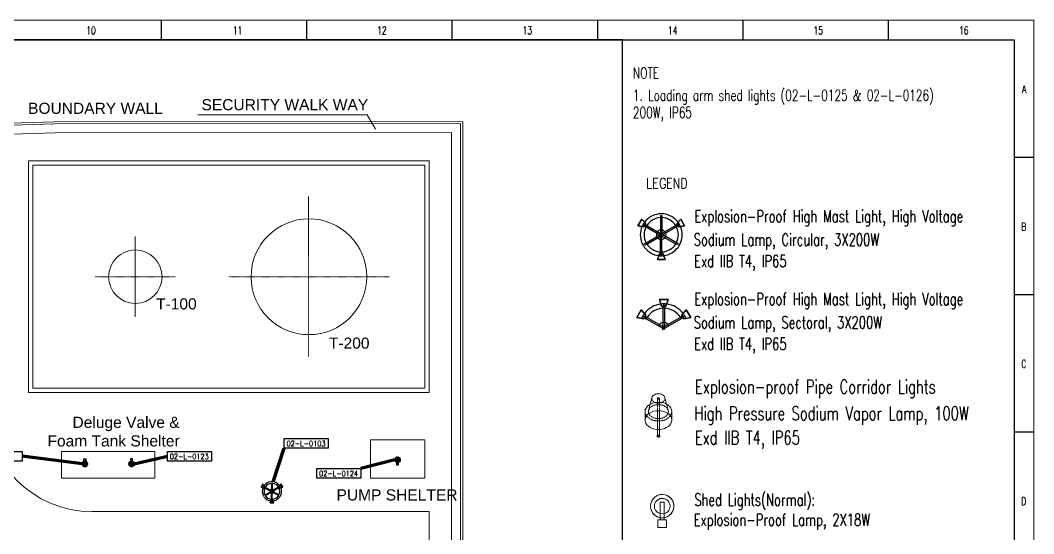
# Model space of a CAD drawing. Header units: inches. Extents: x 9 to 553326, y 5 to 186380.
# Drawn here: x 147545 to 261369, y 128775 to 186380 of the extents above; entities that cross this region are included whole.
import ezdxf
from ezdxf.enums import TextEntityAlignment as Align

# ---------------------------------------------------------------- set-up
doc = ezdxf.new("R2010")
doc.units = ezdxf.units.IN
doc.header["$MEASUREMENT"] = 0
doc.linetypes.add('CABLEROUTEALL-EMBED 1_DWG$0$HIDDEN2', pattern=[0.1875, 0.125, -0.0625])
doc.linetypes.add('DASHDOT2', pattern=[0.5, 0.25, -0.125, 0, -0.125])
for name, color, linetype in [('_Auto', 7, 'Continuous'), ('Layer 1', 7, 'Continuous'), ('LGT1', 7, 'Continuous'), ('REV.D CLOUD', 2, 'Continuous'), ('TEG BORDER', 7, 'Continuous'), ('照明平面设备层', 1, 'Continuous')]:
    doc.layers.add(name, color=color, linetype=linetype)
doc.layers.add('Layout', color=6, linetype='Continuous', lineweight=20)
doc.layers.add('TEXT', color=7, linetype='Continuous', lineweight=9)
doc.styles.add('HZTXT', font='txt_qlt.shx', dxfattribs={"width": 0.7, "bigfont": 'hztxt.shx'})
doc.styles.get("Standard").update_dxf_attribs({"font": 'arial.ttf'})
doc.styles.add('TEG BORDER', font='txt_qlt.shx', dxfattribs={"width": 0.7, "bigfont": 'hztxt.shx'})
doc.dimstyles.new('ISO-25', dxfattribs={"dimtxt": 2.5, "dimasz": 2.5, "dimexe": 1.25, "dimexo": 0.625, "dimtad": 1, "dimtxsty": 'HZTXT', "dimcen": 2.5, "dimclrd": 256, "dimclre": 256, "dimclrt": 256, "dimadec": 4, "dimazin": 0, "dimtfac": 1, "dimtmove": 0, "dimatfit": 3, "dimfxl": 1, "dimlwd": -1, "dimlwe": -1, "dimarcsym": 0})

# ---------------------------------------------------------------- blocks, each defined once
blk = doc.blocks.new('TEG BORDER A2')
for p, q in [((371.25, 420), (371.25, 415)), ((408.37, 420), (408.37, 415)), ((445.5, 420), (445.5, 415)), ((482.62, 420), (482.62, 415)), ((519.75, 420), (519.75, 415)), ((556.87, 420), (556.87, 415)), ((594, 385), (589, 385)), ((594, 350), (589, 350)), ((594, 315), (589, 315))]:
    blk.add_line(p, q)
at = {"linetype": 'Continuous'}
blk.add_line((489, 415), (5, 415), dxfattribs=at)
at = {"color": 5, "lineweight": 15}
blk.add_lwpolyline([(0, 420), (594, 420), (594, 0), (0, 0)], close=True, dxfattribs=at)
blk.add_lwpolyline([(5, 415), (589, 415), (589, 5), (5, 5)], close=True)
at = {"layer": 'TEG BORDER'}
blk.add_line((489, 116), (489, 415), dxfattribs=at)
at = {"char_height": 2, "width": 2, "style": 'TEG BORDER'}
for s, insert, attachment_point in [('\\pi2.2204e-016;10', (352.17, 418.41), 1), ('\\pi0.3;11', (389.3, 418.41), 1), ('\\pi2.2204e-016;12', (426.42, 418.41), 1), ('\\pi2.2204e-016;13', (463.55, 418.41), 1), ('\\pi-0.033333;14', (500.67, 418.41), 1), ('\\pi2.2204e-016;15', (537.8, 418.41), 1), ('\\pi0.033333;16', (574.92, 418.41), 1), ('A', (592.09, 403.39), 3), ('B', (592.09, 368.39), 3), ('C', (592.09, 333.39), 3), ('D', (592.09, 298.39), 3)]:
    blk.add_mtext(s, dxfattribs=dict(at, insert=insert, attachment_point=attachment_point))
blk = doc.blocks.new('Tower Light Type 1')
at = {"layer": '照明平面设备层', "color": 1, "linetype": 'Continuous', "lineweight": -3}
for p, q in [((-2052, 1646), (-2452, 954)), ((-2452, 954), (-2052, 1646)), ((-2452, 954), (-1832, 827)), ((-2452, 954), (-1832, 827)), ((-1632, 1173), (-2052, 1646)), ((-2052, 1646), (-1632, 1173)), ((-1832, 827), (-1632, 1173)), ((-1632, 1173), (-1832, 827)), ((-1573, 908), (-1732, 1000)), ((-1573, 908), (-1732, 1000)), ((-1597, 830), (-160, 0)), ((-1597, -830), (-160, 0)), ((-1517, 968), (-80, 139)), ((-80, 1798), (-80, 139)), ((80, 1798), (80, 139)), ((1517, 968), (80, 139)), ((1597, 830), (160, 0)), ((1597, -830), (160, 0)), ((1732, 1000), (1573, 908)), ((1732, 1000), (1573, 908)), ((2052, 1646), (1632, 1173)), ((2052, 1646), (1632, 1173)), ((1632, 1173), (1832, 827)), ((1832, 827), (1632, 1173)), ((1832, 827), (2452, 954)), ((2452, 954), (1832, 827)), ((2452, 954), (2052, 1646)), ((2052, 1646), (2452, 954)), ((-1517, -968), (-80, -139)), ((-200, -2000), (-400, -2600)), ((-400, -2600), (-200, -2000)), ((200, -2000), (-200, -2000)), ((-200, -2000), (200, -2000)), ((-80, -1798), (-80, -139)), ((0, -1817), (0, -2000)), ((0, -1817), (0, -2000)), ((1517, -968), (80, -139)), ((80, -1798), (80, -139)), ((400, -2600), (200, -2000)), ((400, -2600), (200, -2000)), ((-400, -2600), (400, -2600)), ((400, -2600), (-400, -2600))]:
    blk.add_line(p, q, dxfattribs=at)
at = {"layer": '照明平面设备层', "color": 1, "linetype": 'CABLEROUTEALL-EMBED 1_DWG$0$HIDDEN2', "lineweight": -3}
for p, q in [((-2452, 954), (-2052, 1646)), ((-2052, 1646), (-2452, 954)), ((-1832, 827), (-2452, 954)), ((-1832, 827), (-2452, 954)), ((-2052, 1646), (-1632, 1173)), ((-2052, 1646), (-1632, 1173)), ((-1732, 1000), (-1905, 1100)), ((-1905, 1100), (-1732, 1000)), ((-1732, 1000), (-1905, 1100)), ((-1905, 1100), (-1732, 1000)), ((-1632, 1173), (-1832, 827)), ((-1832, 827), (-1632, 1173)), ((-1692, 1069), (-1772, 931)), ((-1692, 1069), (-1772, 931)), ((-1772, 931), (-1597, 830)), ((-1732, 1000), (-1559, 900)), ((-1732, 1000), (-1559, 900)), ((-1692, 1069), (-1517, 968)), ((-1559, 900), (-1573, 908)), ((-1559, 900), (-1573, 908)), ((-160, 0), (-40, 69)), ((-160, 0), (-40, -69)), ((-80, 139), (40, 69)), ((-80, 139), (-80, 0)), ((80, 0), (-80, 0)), ((-80, 0), (0, 0)), ((0, 0), (-80, 0)), ((-80, 0), (80, 0)), ((-80, -139), (-80, 0)), ((80, 139), (-40, 69)), ((40, 69), (-40, -69)), ((-40, -69), (40, 69)), ((40, -69), (-40, 69)), ((-40, 69), (0, 0)), ((0, 0), (-40, 69)), ((-40, 69), (40, -69)), ((-40, -69), (0, 0)), ((0, 0), (-40, -69)), ((0, 0), (40, 69)), ((40, 69), (0, 0)), ((0, 0), (80, 0)), ((80, 0), (0, 0)), ((0, 0), (40, -69)), ((40, -69), (0, 0)), ((160, 0), (40, 69)), ((160, 0), (40, -69)), ((80, 139), (80, 0)), ((80, -139), (80, 0)), ((1692, 1069), (1517, 968)), ((1559, 900), (1905, 1100)), ((1559, 900), (1905, 1100)), ((1573, 908), (1559, 900)), ((1573, 908), (1559, 900)), ((1772, 931), (1597, 830)), ((1632, 1173), (2052, 1646)), ((1632, 1173), (2052, 1646)), ((1832, 827), (1632, 1173)), ((1632, 1173), (1832, 827)), ((1692, 1069), (1772, 931)), ((1692, 1069), (1772, 931)), ((1905, 1100), (1732, 1000)), ((1905, 1100), (1732, 1000)), ((2452, 954), (1832, 827)), ((2452, 954), (1832, 827)), ((2052, 1646), (2452, 954)), ((2452, 954), (2052, 1646)), ((-400, -2600), (-200, -2000)), ((-400, -2600), (-200, -2000)), ((-200, -2000), (200, -2000)), ((200, -2000), (-200, -2000)), ((-80, -139), (40, -69)), ((-80, -2000), (-80, -1798)), ((80, -2000), (-80, -2000)), ((80, -2000), (-80, -2000)), ((80, -139), (-40, -69)), ((0, -2000), (0, -1800)), ((0, -1800), (0, -1817)), ((0, -2000), (0, -1800)), ((0, -1800), (0, -1817)), ((0, -2000), (0, -2200)), ((0, -2200), (0, -2000)), ((0, -2000), (0, -2200)), ((0, -2200), (0, -2000)), ((80, -2000), (80, -1798)), ((200, -2000), (400, -2600)), ((200, -2000), (400, -2600)), ((400, -2600), (-400, -2600)), ((-400, -2600), (400, -2600))]:
    blk.add_line(p, q, dxfattribs=at)
at = {"layer": '照明平面设备层', "color": 1, "linetype": 'Continuous', "lineweight": -3}
blk.add_circle((0, 0), 100, dxfattribs=at)
blk.add_circle((0, 0), 100, dxfattribs=at)
for radius, start, end in [(2200, 156.82571, 203.17429), (1800, 152.54732, 207.45268), (2200, 96.86074, 143.17429), (1800, 92.54732, 147.45268), (500, 159.2069, 200.7931), (500, 159.2069, 200.7931), (500, 99.2069, 140.7931), (500, 99.2069, 140.7931), (1800, 32.54732, 87.45268), (500, 39.2069, 80.7931), (500, 39.2069, 80.7931), (2200, 36.82571, 83.18043), (500, 339.2069, 20.7931), (500, 0, 20.7931), (500, 339.2069, 0), (1800, 332.54732, 27.45268), (2200, 336.82571, 23.17429), (2200, 216.82571, 263.17429), (1800, 212.54732, 267.45268), (500, 219.2069, 260.7931), (500, 219.2069, 260.7931), (500, 279.2069, 320.7931), (500, 279.2069, 320.7931), (1800, 272.54732, 327.45268), (2200, 276.82571, 323.17429)]:
    blk.add_arc((0, 0), radius, start, end, dxfattribs=at)
at = {"layer": '照明平面设备层', "color": 1, "linetype": 'CABLEROUTEALL-EMBED 1_DWG$0$HIDDEN2', "lineweight": -3}
for radius, start, end in [(2200, 150, 156.82571), (2200, 143.17429, 150), (1800, 150, 152.54732), (1800, 147.45268, 150), (500, 140.7931, 159.2069), (500, 140.7931, 159.2069), (2200, 90, 96.86074), (1800, 90, 92.54732), (500, 80.7931, 99.2069), (500, 80.7931, 99.2069), (2200, 83.18043, 90), (1800, 87.45268, 90), (500, 20.7931, 39.2069), (500, 20.7931, 39.2069), (1800, 30, 32.54732), (1800, 27.45268, 30), (2200, 30, 36.82571), (2200, 23.17429, 30), (2200, 203.17429, 210), (2200, 210, 216.82571), (1800, 207.45268, 210), (1800, 210, 212.54732), (500, 200.7931, 219.2069), (500, 200.7931, 219.2069), (2200, 263.17429, 270), (500, 260.7931, 270), (500, 260.7931, 279.2069), (1800, 267.45268, 270), (500, 270, 279.2069), (1800, 270, 272.54732), (2200, 270, 276.82571), (1800, 327.45268, 330), (1800, 330, 332.54732), (2200, 323.17429, 330), (2200, 330, 336.82571)]:
    blk.add_arc((0, 0), radius, start, end, dxfattribs=at)
blk = doc.blocks.new('Shed Light')
at = {"layer": '照明平面设备层', "color": 1, "linetype": 'Continuous'}
for p, q in [((-254, 502), (-254, -1778)), ((-254, -1778), (-254, 502)), ((-254, 502), (254, 502)), ((-254, 502), (254, 502)), ((254, -1778), (254, 502)), ((254, 502), (254, -1613)), ((-575, -1778), (-575, -2798)), ((575, -1778), (-575, -1778)), ((-575, -1778), (-575, -2798)), ((-329, -1778), (-575, -1778)), ((-575, -2798), (575, -2798)), ((-575, -2798), (575, -2798)), ((116, -1778), (-329, -1778)), ((-254, -1778), (254, -1778)), ((-254, -1778), (254, -1778)), ((575, -1778), (116, -1778)), ((254, -1613), (254, -1778)), ((575, -2798), (575, -1778)), ((575, -2798), (575, -1778))]:
    blk.add_line(p, q, dxfattribs=at)
for radius in [1524, 1016, 953]:
    blk.add_circle((0, 0), radius, dxfattribs=at)
for start, end in [(356.0835, 180), (180, 260.40593), (260.40593, 279.59407), (279.59407, 283.9165), (283.9165, 356.0835)]:
    blk.add_arc((0, 0), 1524, start, end, dxfattribs=at)

msp = doc.modelspace()

# ---------------------------------------------------------------- linework, layer by layer
at = {"layer": '_Auto', "color": 7, "linetype": 'Continuous'}
for points in [[(177184, 139463), (182123, 139463), (182123, 138365), (177184, 138365)], [(142803, 138013), (147742, 138013), (147742, 136915), (142803, 136915)], [(164067, 138013), (169007, 138013), (169007, 136915), (164067, 136915)], [(180839, 136094), (185778, 136094), (185778, 134997), (180839, 134997)]]:
    msp.add_lwpolyline(points, close=True, dxfattribs=at)
at = {"layer": 'Layer 1', "color": 0, "lineweight": 5}
for points in [[(218007, 168683), (218007, 167513), (218468, 167513)], [(218659, 167513), (218659, 168683), (219177, 168683)], [(220002, 168395), (219964, 168510), (219887, 168625), (219810, 168683), (219638, 168683), (219561, 168625), (219484, 168510), (219446, 168395), (219407, 168222), (219407, 167954), (219446, 167781), (219484, 167666), (219561, 167570), (219638, 167513), (219810, 167513), (219887, 167570), (219964, 167666), (220002, 167781), (220002, 167954), (219810, 167954)], [(220232, 167513), (220232, 168683), (220731, 168683)], [(220980, 167513), (220980, 168683), (221517, 167513), (221517, 168683)], [(221843, 167513), (221843, 168683), (222112, 168683), (222227, 168625), (222304, 168510), (222342, 168395), (222380, 168222), (222380, 167954), (222342, 167781), (222304, 167666), (222227, 167570), (222112, 167513), (221843, 167513)], [(218659, 168126), (218986, 168126)], [(218659, 167513), (219177, 167513)], [(220232, 168126), (220539, 168126)], [(220232, 167513), (220731, 167513)]]:
    msp.add_lwpolyline(points, dxfattribs=at)
at = {"layer": 'Layer 1', "color": 1, "lineweight": 5}
for points in [[(220710, 142403), (220710, 142469), (220688, 142665), (220601, 142861), (220492, 143035), (220317, 143188), (220121, 143318), (219882, 143427), (219620, 143493), (219359, 143515), (219076, 143515), (218814, 143493), (218553, 143427), (218313, 143318), (218117, 143188), (217943, 143035), (217834, 142861), (217747, 142665), (217725, 142469)], [(218487, 144037), (218291, 143297), (218269, 143231)], [(218487, 144037), (218465, 143972)], [(218465, 143950), (218487, 143885)], [(219947, 144037), (219903, 144146), (219860, 144234), (219773, 144299), (219664, 144364), (219555, 144430), (219424, 144451), (219294, 144473), (219141, 144473), (219010, 144451), (218879, 144430), (218770, 144364), (218662, 144299), (218575, 144234), (218509, 144146), (218487, 144037)], [(218487, 143841), (218509, 143798)], [(218531, 143776), (218531, 143732), (218553, 143711)], [(218575, 143689), (218596, 143645), (218618, 143645)], [(218640, 143623), (218683, 143580)], [(218705, 143558), (218770, 143536)], [(218792, 143515), (218814, 143515), (218836, 143493)], [(218879, 143493), (218923, 143471)], [(218967, 143449), (219010, 143449)], [(219054, 143427), (219119, 143427)], [(219141, 144016), (219119, 144016), (219097, 143994), (219097, 143972)], [(219097, 143950), (219097, 143907)], [(219097, 143929), (219097, 143907), (219119, 143907), (219141, 143885)], [(219097, 143863), (219097, 143798)], [(219097, 143776), (219097, 143711)], [(219097, 143689), (219097, 143623)], [(219097, 143602), (219097, 143536)], [(219097, 143493), (219097, 143449)], [(219141, 143427), (219206, 143427)], [(219228, 144037), (219163, 144037)], [(219163, 143863), (219228, 143863)], [(219228, 143427), (219294, 143427)], [(219294, 144016), (219272, 144037), (219250, 144037)], [(219250, 143863), (219272, 143863), (219294, 143885)], [(219337, 143950), (219337, 143994), (219315, 143994)], [(219315, 143907), (219337, 143929), (219337, 143950)], [(219315, 143427), (219381, 143427)], [(219337, 143950), (219337, 143907)], [(219337, 143863), (219337, 143798)], [(219337, 143776), (219337, 143711)], [(219337, 143689), (219337, 143623)], [(219337, 143602), (219337, 143536)], [(219337, 143493), (219337, 143449)], [(219402, 143449), (219468, 143449)], [(219511, 143471), (219555, 143493)], [(219598, 143493), (219642, 143515)], [(219664, 143536), (219729, 143558)], [(219751, 143580), (219795, 143623)], [(219816, 143645), (219838, 143667), (219860, 143689)], [(219882, 143711), (219903, 143754)], [(219925, 143798), (219947, 143841)], [(219947, 144016), (219947, 144037)], [(219947, 144037), (220143, 143297), (220165, 143231)], [(219947, 143885), (219969, 143950)], [(219969, 143950), (219969, 143972)], [(220710, 141532), (220688, 141728), (220601, 141924), (220470, 142098), (220296, 142251), (220078, 142382), (219816, 142491), (219533, 142556), (219250, 142578), (218967, 142556), (218683, 142512), (218444, 142425), (218204, 142295), (218008, 142142), (217877, 141968), (217768, 141771), (217725, 141576), (217747, 141379), (217812, 141183), (217921, 140987), (218095, 140835), (218291, 140682), (218531, 140573), (218814, 140508), (219097, 140464)], [(217725, 142469), (217725, 142403)], [(217725, 142469), (217725, 141532)], [(217747, 142382), (217747, 142316)], [(218095, 142556), (218095, 142491)], [(218095, 142447), (218095, 142403)], [(218139, 142665), (218117, 142621)], [(218117, 142643), (218117, 142578)], [(218117, 142360), (218117, 142316)], [(218161, 142774), (218139, 142708)], [(218161, 142730), (218139, 142687), (218139, 142665)], [(218182, 142861), (218161, 142796)], [(218204, 142948), (218182, 142883)], [(218204, 142796), (218182, 142752)], [(218226, 143035), (218204, 142970)], [(218248, 143122), (218226, 143057)], [(218248, 142883), (218226, 142839)], [(218269, 143210), (218248, 143144)], [(218313, 142948), (218269, 142904)], [(218400, 142992), (218335, 142970)], [(218465, 143057), (218422, 143013)], [(218553, 143101), (218487, 143079)], [(218618, 143144), (218575, 143122)], [(218705, 143166), (218662, 143166)], [(218792, 143210), (218749, 143188)], [(218879, 143231), (218858, 143231), (218836, 143210)], [(218988, 143253), (218923, 143231)], [(219076, 143253), (219010, 143253)], [(219097, 143406), (219097, 143340)], [(219097, 143318), (219097, 143253)], [(219163, 143253), (219097, 143253)], [(219097, 143231), (219097, 143166)], [(219097, 143144), (219097, 143079)], [(219097, 143035), (219097, 142992)], [(219097, 142948), (219097, 142883)], [(219097, 142861), (219097, 142796)], [(219097, 142774), (219097, 142708)], [(219097, 142665), (219097, 142621)], [(219097, 142578), (219097, 142512)], [(219097, 142491), (219097, 142425)], [(219097, 142403), (219097, 142338)], [(219097, 142316), (219097, 142251)], [(219250, 143253), (219184, 143253)], [(219337, 143253), (219294, 143253)], [(219337, 143406), (219337, 143340)], [(219337, 143318), (219337, 143253)], [(219337, 143231), (219337, 143166)], [(219337, 143144), (219337, 143079)], [(219337, 143035), (219337, 142992)], [(219337, 142948), (219337, 142883)], [(219337, 142861), (219337, 142796)], [(219337, 142774), (219337, 142708)], [(219337, 142665), (219337, 142621)], [(219337, 142578), (219337, 142512)], [(219337, 142491), (219337, 142425)], [(219337, 142403), (219337, 142338)], [(219337, 142316), (219337, 142251)], [(219446, 143253), (219381, 143253)], [(219533, 143231), (219489, 143231), (219468, 143253)], [(219620, 143210), (219555, 143231)], [(219707, 143188), (219686, 143188), (219642, 143210)], [(219795, 143144), (219729, 143166)], [(219882, 143122), (219860, 143122), (219816, 143144)], [(219947, 143057), (219903, 143101)], [(220034, 143013), (219969, 143057)], [(220100, 142948), (220056, 142992)], [(220165, 142883), (220165, 142904), (220121, 142926)], [(220165, 143210), (220187, 143144)], [(220187, 143122), (220209, 143057)], [(220209, 142817), (220187, 142861)], [(220209, 143035), (220230, 142970)], [(220230, 142948), (220252, 142883)], [(220274, 142752), (220252, 142774), (220230, 142796)], [(220252, 142861), (220274, 142796)], [(220274, 142774), (220296, 142708)], [(220296, 142665), (220274, 142708)], [(220274, 142229), (220296, 142295)], [(220296, 142665), (220317, 142621)], [(220317, 142578), (220317, 142621)], [(220339, 142469), (220317, 142534)], [(220317, 142403), (220339, 142469)], [(220317, 142316), (220317, 142382)], [(220688, 142316), (220688, 142382)], [(220710, 142469), (220710, 141532)], [(217747, 142273), (217768, 142229)], [(217790, 142185), (217812, 142142)], [(217812, 142120), (217834, 142098), (217855, 142055)], [(217855, 142033), (217899, 141989)], [(217921, 141968), (217943, 141924), (217964, 141902)], [(217986, 141881), (218030, 141837)], [(218051, 141837), (218095, 141793)], [(218117, 141771), (218161, 141728)], [(218139, 142273), (218139, 142251), (218161, 142229)], [(218182, 142185), (218204, 142142)], [(218182, 141706), (218248, 141684)], [(218226, 142120), (218248, 142077)], [(218269, 142055), (218313, 142011)], [(218269, 141663), (218313, 141641)], [(218335, 141989), (218400, 141946)], [(218335, 141619), (218400, 141597)], [(218422, 141924), (218465, 141881)], [(218422, 141576), (218487, 141554)], [(218487, 141881), (218553, 141837)], [(218509, 141554), (218553, 141532), (218575, 141532)], [(218575, 141837), (218618, 141793)], [(218596, 141510), (218662, 141488)], [(218662, 141793), (218705, 141771)], [(218683, 141488), (218749, 141467)], [(218749, 141750), (218792, 141750)], [(218770, 141467), (218814, 141467), (218836, 141445)], [(218836, 141728), (218879, 141728)], [(218858, 141445), (218923, 141445)], [(218923, 141706), (218988, 141706)], [(218967, 141445), (219010, 141423)], [(219010, 141706), (219054, 141684), (219076, 141684)], [(219054, 141423), (219119, 141423)], [(219097, 142207), (219097, 142164)], [(219097, 142120), (219097, 142055)], [(219097, 142033), (219097, 141968)], [(219097, 141946), (219097, 141881)], [(219097, 141859), (219097, 141793)], [(219097, 141750), (219097, 141684)], [(219097, 141684), (219163, 141684)], [(219097, 141663), (219097, 141597)], [(219097, 141576), (219097, 139832)], [(219141, 141423), (219206, 141423)], [(219184, 141684), (219250, 141684)], [(219228, 141423), (219294, 141423)], [(219294, 141684), (219337, 141684)], [(219315, 141423), (219381, 141423)], [(219337, 142207), (219337, 142164)], [(219337, 142120), (219337, 142055)], [(219337, 142033), (219337, 141968)], [(219337, 141946), (219337, 141881)], [(219337, 141859), (219337, 141793)], [(219337, 141750), (219337, 141684)], [(219337, 141663), (219337, 141597)], [(219337, 141576), (219337, 139832)], [(219337, 140464), (219620, 140508), (219882, 140573), (220100, 140682), (220317, 140813), (220492, 140965), (220601, 141140), (220688, 141336), (220710, 141532)], [(219381, 141684), (219446, 141706)], [(219424, 141423), (219468, 141445)], [(219468, 141706), (219533, 141706)], [(219511, 141445), (219577, 141445)], [(219555, 141728), (219620, 141728)], [(219598, 141445), (219620, 141467), (219664, 141467)], [(219642, 141750), (219707, 141750)], [(219686, 141467), (219751, 141488)], [(219729, 141771), (219795, 141793)], [(219773, 141488), (219838, 141510)], [(219816, 141815), (219860, 141837), (219882, 141837)], [(219860, 141532), (219882, 141532), (219925, 141554)], [(219903, 141837), (219947, 141881)], [(219947, 141554), (220012, 141576)], [(219969, 141902), (220034, 141924)], [(220034, 141597), (220100, 141619)], [(220056, 141946), (220100, 141989)], [(220121, 142011), (220165, 142055)], [(220121, 141641), (220165, 141663)], [(220187, 142077), (220209, 142120)], [(220187, 141684), (220252, 141706)], [(220230, 142142), (220252, 142185), (220274, 142207)], [(220274, 141728), (220317, 141771)], [(220339, 141793), (220383, 141837)], [(220405, 141837), (220448, 141881)], [(220470, 141902), (220492, 141924), (220514, 141968)], [(220535, 141989), (220579, 142033)], [(220579, 142055), (220601, 142098), (220622, 142120)], [(220622, 142142), (220644, 142185)], [(220666, 142229), (220688, 142273)], [(219097, 140464), (219163, 140464)], [(219184, 140464), (219250, 140464)], [(219272, 140464), (219337, 140464)], [(219076, 139767), (219054, 139745), (219054, 139724)], [(219076, 139767), (219054, 139745), (219054, 139724)], [(219054, 139724), (219054, 139702), (219076, 139702)], [(219054, 139724), (219054, 139702), (219076, 139702)], [(219141, 139811), (219097, 139811), (219097, 139789)], [(219141, 139811), (219097, 139811), (219097, 139789)], [(219141, 139789), (219119, 139789), (219097, 139767), (219097, 139745)], [(219097, 139789), (219097, 139724)], [(219097, 139702), (219097, 139680), (219119, 139680), (219141, 139658)], [(219097, 139658), (219119, 139636), (219141, 139636)], [(219097, 139658), (219119, 139636), (219141, 139636)], [(219228, 139832), (219163, 139832)], [(219228, 139832), (219163, 139832)], [(219228, 139811), (219163, 139811)], [(219163, 139658), (219184, 139636), (219228, 139636)], [(219163, 139615), (219228, 139615)], [(219163, 139615), (219228, 139615)], [(219315, 139811), (219294, 139832), (219250, 139832)], [(219315, 139811), (219294, 139832), (219250, 139832)], [(219294, 139789), (219272, 139811), (219250, 139811)], [(219250, 139636), (219272, 139636), (219294, 139658)], [(219250, 139615), (219272, 139615), (219294, 139636), (219315, 139636)], [(219250, 139615), (219272, 139615), (219294, 139636), (219315, 139636)], [(219337, 139724), (219337, 139767), (219315, 139767)], [(219315, 139680), (219337, 139702), (219337, 139724)], [(219381, 139745), (219359, 139767), (219337, 139789)], [(219337, 139789), (219337, 139724)], [(219381, 139745), (219359, 139767), (219337, 139789)], [(219337, 139658), (219359, 139680), (219359, 139702), (219381, 139702)], [(219337, 139658), (219359, 139680), (219359, 139702), (219381, 139702)], [(220961, 131780), (220942, 132087), (220865, 132374), (220712, 132624), (220520, 132854), (220271, 133026), (219983, 133141), (219695, 133180), (219388, 133161), (219101, 133065), (218851, 132911), (218640, 132700), (218468, 132451), (218372, 132163), (218333, 131876)], [(220961, 131876), (220923, 132163), (220827, 132432), (220673, 132681), (220462, 132892), (220213, 133046), (219945, 133141), (219638, 133180), (219350, 133141), (219082, 133046), (218832, 132892), (218621, 132681), (218468, 132432), (218372, 132163), (218333, 131876), (218372, 131569), (218468, 131300), (218621, 131051), (218832, 130840), (219082, 130686), (219350, 130590), (219638, 130552), (219945, 130590), (220213, 130686), (220462, 130840), (220673, 131051), (220827, 131300), (220923, 131569), (220961, 131876)], [(220520, 131876), (220501, 132087), (220405, 132317), (220271, 132489), (220079, 132624), (219868, 132720), (219638, 132739), (219427, 132720), (219216, 132624), (219024, 132489), (218890, 132317), (218794, 132087), (218774, 131876), (218794, 131645), (218890, 131434), (219024, 131243), (219216, 131108), (219427, 131032), (219638, 130993), (219868, 131032), (220079, 131108), (220271, 131243), (220405, 131434), (220501, 131645), (220520, 131876)], [(219427, 132297), (219427, 130341)], [(219868, 130341), (219427, 130341), (219427, 132297)], [(219868, 130341), (219868, 132297), (219868, 130475), (219868, 130341), (219427, 130341)], [(219427, 132297), (219868, 132297)], [(219427, 132297), (219868, 132297)], [(218333, 131876), (218372, 131569), (218468, 131281), (218640, 131012), (218870, 130821), (219139, 130667), (219427, 130571)], [(219964, 130590), (220213, 130686), (220462, 130840), (220654, 131032), (220808, 131262), (220904, 131511), (220961, 131780)], [(219158, 129459), (219158, 130341), (220136, 130341), (220136, 129459)], [(219158, 130341), (219158, 129459)], [(220136, 130341), (219158, 130341)], [(219964, 130590), (219868, 130571), (219427, 130571)], [(220136, 129459), (220136, 130341)], [(219158, 129459), (220136, 129459)], [(219158, 129459), (220136, 129459)]]:
    msp.add_lwpolyline(points, dxfattribs=at)
at = {"layer": 'Layout'}
for p, q in [((167506, 175780), (186490, 175780)), ((186490, 175780), (187443, 174168)), ((155615, 131258), (193465, 131258)), ((193465, 131258), (193465, 126758))]:
    msp.add_line(p, q, dxfattribs=at)
at = {"layer": 'Layout', "color": 4, "linetype": 'DASHDOT2', "ltscale": 10}
for p, q in [((179924, 166618), (179924, 148618)), ((160465, 162108), (160465, 153108)), ((164965, 157608), (155965, 157608)), ((188965, 157608), (170965, 157608))]:
    msp.add_line(p, q, dxfattribs=at)
at = {"layer": 'Layout', "color": 6}
for p, q in [((192965, 139308), (186865, 139308)), ((186865, 139308), (186865, 135008)), ((192965, 135008), (192965, 139308)), ((186865, 135008), (192965, 135008))]:
    msp.add_line(p, q, dxfattribs=at)
at = {"layer": 'Layout', "color": 9}
for points in [[(22679, 127645), (22374, 124900), (21714, 118863), (21486, 116770), (30800, 117053), (31128, 114245), (35094, 90027), (18842, 85433), (14805, 84193), (32652, 53208), (46537, 32351), (65665, 4508), (94194, 15386), (126209, 23168), (195136, 38987), (197623, 59438), (197239, 90292), (197239, 175041), (151404, 174995), (105383, 173588), (79466, 170568), (46405, 162133), (52191, 129772), (41569, 127880)], [(23799, 126409), (23616, 124763), (22956, 118728), (22884, 118063), (31909, 118337), (32366, 114418), (36508, 89128), (19196, 84234), (16671, 83459), (33715, 53867), (47572, 33051), (66138, 6026), (93822, 16582), (125922, 24385), (194001, 40009), (196372, 59506), (195989, 90284), (195989, 173790), (151424, 173745), (105475, 172340), (79694, 169336), (47840, 161209), (53641, 128761), (41687, 126632)]]:
    msp.add_lwpolyline(points, close=True, dxfattribs=at)
msp.add_lwpolyline([(126152, 23411), (194909, 39191), (197373, 59452), (196989, 90290), (196989, 174791), (151408, 174745), (105402, 173339)], dxfattribs=at)
at = {"layer": 'Layout', "color": 6}
for points in [[(148465, 170608), (193465, 170608), (193465, 144608), (148465, 144608)], [(148965, 170108), (192965, 170108), (192965, 145108), (148965, 145108)]]:
    msp.add_lwpolyline(points, close=True, dxfattribs=at)
at = {"layer": 'Layout', "color": 4}
for centre, radius in [((179965, 157608), 6500), ((160465, 157608), 3000)]:
    msp.add_circle(centre, radius, dxfattribs=at)
at = {"layer": 'Layout'}
msp.add_arc((155615, 143258), 12000, 180, 270, dxfattribs=at)
at = {"layer": 'TEXT', "color": 6}
msp.add_lwpolyline([(162665, 138008), (152165, 138008), (152165, 135008), (162665, 135008)], close=True, dxfattribs=at)
at = {"layer": '照明平面设备层', "color": 1, "linetype": 'Continuous'}
for p, q in [((216913, 163334), (217340, 164075)), ((217340, 164075), (216913, 163334)), ((217340, 164075), (216913, 163334)), ((216913, 163334), (217340, 164075)), ((217340, 164075), (217789, 163569)), ((217340, 164075), (217789, 163569)), ((217789, 163569), (217340, 164075)), ((217340, 164075), (217789, 163569)), ((219619, 164453), (219448, 164453)), ((219448, 164453), (219534, 164453)), ((219619, 164453), (219448, 164453)), ((219448, 164453), (219534, 164453)), ((219448, 164453), (219448, 164237)), ((219448, 164237), (219448, 162463)), ((219534, 164453), (219619, 164453)), ((219534, 164453), (219619, 164453)), ((219619, 164453), (219619, 164237)), ((219619, 164237), (219619, 162463)), ((221727, 164075), (221279, 163569)), ((221727, 164075), (221279, 163569)), ((221279, 163569), (221727, 164075)), ((221279, 163569), (221727, 164075)), ((221727, 164075), (222155, 163334)), ((222155, 163334), (221727, 164075)), ((222155, 163334), (221727, 164075)), ((221727, 164075), (222155, 163334)), ((216913, 163334), (217575, 163198)), ((216913, 163334), (217575, 163198)), ((217575, 163198), (216913, 163334)), ((217575, 163198), (216913, 163334)), ((217682, 163384), (217497, 163490)), ((217497, 163490), (217682, 163384)), ((217682, 163384), (217497, 163490)), ((217497, 163490), (217682, 163384)), ((217575, 163198), (217789, 163569)), ((217789, 163569), (217575, 163198)), ((217789, 163569), (217575, 163198)), ((217575, 163198), (217789, 163569)), ((217725, 163458), (217639, 163309)), ((217725, 163458), (217639, 163309)), ((217639, 163309), (217826, 163202)), ((217682, 163384), (217867, 163277)), ((217852, 163286), (217682, 163384)), ((217682, 163384), (217867, 163277)), ((217852, 163286), (217682, 163384)), ((217725, 163458), (217912, 163350)), ((217826, 163202), (219363, 162314)), ((217867, 163277), (217852, 163286)), ((217867, 163277), (217852, 163286)), ((217912, 163350), (219448, 162463)), ((221156, 163350), (219619, 162463)), ((221242, 163202), (219705, 162314)), ((221343, 163458), (221156, 163350)), ((221386, 163384), (221201, 163277)), ((221386, 163384), (221201, 163277)), ((221201, 163277), (221216, 163286)), ((221201, 163277), (221216, 163286)), ((221216, 163286), (221386, 163384)), ((221216, 163286), (221386, 163384)), ((221429, 163309), (221242, 163202)), ((221493, 163198), (221279, 163569)), ((221279, 163569), (221493, 163198)), ((221279, 163569), (221493, 163198)), ((221493, 163198), (221279, 163569)), ((221343, 163458), (221429, 163309)), ((221343, 163458), (221429, 163309)), ((221386, 163384), (221571, 163490)), ((221571, 163490), (221386, 163384)), ((221386, 163384), (221571, 163490)), ((221571, 163490), (221386, 163384)), ((222155, 163334), (221493, 163198)), ((222155, 163334), (221493, 163198)), ((221493, 163198), (222155, 163334)), ((222155, 163334), (221493, 163198)), ((217826, 161427), (219363, 162314)), ((217912, 161279), (219448, 162166)), ((219363, 162314), (219491, 162388)), ((219363, 162314), (219491, 162240)), ((219448, 162463), (219577, 162388)), ((219448, 162463), (219448, 162314)), ((219619, 162314), (219448, 162314)), ((219448, 162314), (219534, 162314)), ((219534, 162314), (219448, 162314)), ((219448, 162314), (219619, 162314)), ((219448, 162166), (219448, 162314)), ((219448, 162166), (219577, 162240)), ((219448, 160392), (219448, 162166)), ((219619, 162463), (219491, 162388)), ((219534, 162314), (219491, 162388)), ((219491, 162388), (219577, 162240)), ((219577, 162240), (219491, 162388)), ((219491, 162388), (219534, 162314)), ((219491, 162240), (219577, 162388)), ((219577, 162388), (219491, 162240)), ((219534, 162314), (219491, 162240)), ((219491, 162240), (219534, 162314)), ((219619, 162166), (219491, 162240)), ((219577, 162388), (219534, 162314)), ((219534, 162314), (219577, 162388)), ((219577, 162240), (219534, 162314)), ((219534, 162314), (219577, 162240)), ((219534, 162314), (219619, 162314)), ((219619, 162314), (219534, 162314)), ((219705, 162314), (219577, 162388)), ((219705, 162314), (219577, 162240)), ((219619, 162463), (219619, 162314)), ((219619, 162166), (219619, 162314)), ((219619, 160392), (219619, 162166)), ((221156, 161279), (219619, 162166)), ((221242, 161427), (219705, 162314)), ((217639, 161319), (217826, 161427)), ((217725, 161171), (217639, 161319)), ((217725, 161171), (217639, 161319)), ((217725, 161171), (217912, 161279)), ((221343, 161171), (221156, 161279)), ((221429, 161319), (221242, 161427)), ((221429, 161319), (221343, 161171)), ((221429, 161319), (221343, 161171)), ((219320, 160176), (219106, 159534)), ((219106, 159534), (219320, 160176)), ((219106, 159534), (219320, 160176)), ((219106, 159534), (219320, 160176)), ((219962, 159534), (219106, 159534)), ((219106, 159534), (219962, 159534)), ((219106, 159534), (219962, 159534)), ((219962, 159534), (219106, 159534)), ((219748, 160176), (219320, 160176)), ((219320, 160176), (219748, 160176)), ((219320, 160176), (219748, 160176)), ((219748, 160176), (219320, 160176)), ((219448, 160176), (219448, 160392)), ((219619, 160176), (219448, 160176)), ((219619, 160176), (219448, 160176)), ((219534, 160372), (219534, 160390)), ((219534, 160390), (219534, 159962)), ((219534, 160372), (219534, 160390)), ((219534, 160390), (219534, 159962)), ((219534, 160176), (219534, 160372)), ((219534, 160176), (219534, 160372)), ((219534, 159962), (219534, 160176)), ((219534, 159962), (219534, 160176)), ((219619, 160176), (219619, 160392)), ((219962, 159534), (219748, 160176)), ((219962, 159534), (219748, 160176)), ((219748, 160176), (219962, 159534)), ((219748, 160176), (219962, 159534)), ((219573, 154320), (219326, 155060)), ((219326, 155060), (219573, 154320)), ((219326, 155060), (219573, 154320)), ((219326, 155060), (219573, 154320)), ((220312, 155060), (219326, 155060)), ((219326, 155060), (220312, 155060)), ((219326, 155060), (220312, 155060)), ((220312, 155060), (219326, 155060)), ((220312, 155060), (220066, 154320)), ((220312, 155060), (220066, 154320)), ((220066, 154320), (220312, 155060)), ((220066, 154320), (220312, 155060)), ((216799, 153031), (217292, 153885)), ((217292, 153885), (216799, 153031)), ((217292, 153885), (216799, 153031)), ((216799, 153031), (217292, 153885)), ((217292, 153885), (217808, 153302)), ((217292, 153885), (217808, 153302)), ((217808, 153302), (217292, 153885)), ((217292, 153885), (217808, 153302)), ((220066, 154320), (219573, 154320)), ((219573, 154320), (220066, 154320)), ((219573, 154320), (220066, 154320)), ((220066, 154320), (219573, 154320)), ((219918, 154320), (219721, 154320)), ((219721, 154320), (219819, 154320)), ((219918, 154320), (219721, 154320)), ((219721, 154320), (219819, 154320)), ((219721, 154320), (219721, 154072)), ((219721, 154072), (219721, 152027)), ((219819, 154567), (219819, 154320)), ((219819, 154074), (219819, 154567)), ((219819, 154567), (219819, 154320)), ((219819, 154074), (219819, 154567)), ((219819, 154320), (219918, 154320)), ((219819, 154320), (219918, 154320)), ((219918, 154320), (219918, 154072)), ((219918, 154072), (219918, 152027)), ((222347, 153885), (221830, 153302)), ((222347, 153885), (221830, 153302)), ((221830, 153302), (222347, 153885)), ((221830, 153302), (222347, 153885)), ((222347, 153885), (222840, 153031)), ((222840, 153031), (222347, 153885)), ((222840, 153031), (222347, 153885)), ((222347, 153885), (222840, 153031)), ((216799, 153031), (217562, 152875)), ((216799, 153031), (217562, 152875)), ((217562, 152875), (216799, 153031)), ((217562, 152875), (216799, 153031)), ((217685, 153088), (217472, 153212)), ((217472, 153212), (217685, 153088)), ((217685, 153088), (217472, 153212)), ((217472, 153212), (217685, 153088)), ((217562, 152875), (217808, 153302)), ((217808, 153302), (217562, 152875)), ((217808, 153302), (217562, 152875)), ((217562, 152875), (217808, 153302)), ((217735, 153174), (217636, 153003)), ((217735, 153174), (217636, 153003)), ((217636, 153003), (217851, 152879)), ((217685, 153088), (217899, 152965)), ((217881, 152975), (217685, 153088)), ((217685, 153088), (217899, 152965)), ((217881, 152975), (217685, 153088)), ((217735, 153174), (217950, 153049)), ((217851, 152879), (219622, 151856)), ((217899, 152965), (217881, 152975)), ((217899, 152965), (217881, 152975)), ((217950, 153049), (219721, 152027)), ((221688, 153049), (219918, 152027)), ((221787, 152879), (220016, 151856)), ((221904, 153174), (221688, 153049)), ((221953, 153088), (221740, 152965)), ((221953, 153088), (221740, 152965)), ((221740, 152965), (221757, 152975)), ((221740, 152965), (221757, 152975)), ((221757, 152975), (221953, 153088)), ((221757, 152975), (221953, 153088)), ((222002, 153003), (221787, 152879)), ((222076, 152875), (221830, 153302)), ((221830, 153302), (222076, 152875)), ((221830, 153302), (222076, 152875)), ((222076, 152875), (221830, 153302)), ((221904, 153174), (222002, 153003)), ((221904, 153174), (222002, 153003)), ((221953, 153088), (222166, 153212)), ((222166, 153212), (221953, 153088)), ((221953, 153088), (222166, 153212)), ((222166, 153212), (221953, 153088)), ((222840, 153031), (222076, 152875)), ((222840, 153031), (222076, 152875)), ((222076, 152875), (222840, 153031)), ((222840, 153031), (222076, 152875)), ((219622, 151856), (219770, 151942)), ((219622, 151856), (219770, 151771)), ((219721, 152027), (219868, 151942)), ((219721, 152027), (219721, 151856)), ((219918, 151856), (219721, 151856)), ((219721, 151856), (219819, 151856)), ((219819, 151856), (219721, 151856)), ((219721, 151856), (219918, 151856)), ((219721, 151686), (219721, 151856)), ((219721, 151686), (219868, 151771)), ((219918, 152027), (219770, 151942)), ((219819, 151856), (219770, 151942)), ((219770, 151942), (219868, 151771)), ((219868, 151771), (219770, 151942)), ((219770, 151942), (219819, 151856)), ((219770, 151771), (219868, 151942)), ((219868, 151942), (219770, 151771)), ((219819, 151856), (219770, 151771)), ((219770, 151771), (219819, 151856)), ((219918, 151686), (219770, 151771)), ((219868, 151942), (219819, 151856)), ((219819, 151856), (219868, 151942)), ((219868, 151771), (219819, 151856)), ((219819, 151856), (219868, 151771)), ((219819, 151856), (219918, 151856)), ((219918, 151856), (219819, 151856)), ((220016, 151856), (219868, 151942)), ((220016, 151856), (219868, 151771)), ((219918, 152027), (219918, 151856)), ((219918, 151686), (219918, 151856))]:
    msp.add_line(p, q, dxfattribs=at)
for centre, radius in [((219534, 162314), 107), ((219534, 162314), 107), ((219819, 151856), 123), ((219819, 151856), 123)]:
    msp.add_circle(centre, radius, dxfattribs=at)
for centre, radius, start, end in [((219534, 162314), 2352, 96.86074, 143.17429), ((219534, 162314), 1925, 92.54732, 147.45268), ((219534, 162314), 2352, 90, 96.86074), ((219534, 162314), 1925, 90, 92.54732), ((219534, 162314), 2352, 83.18043, 90), ((219534, 162314), 1925, 87.45268, 90), ((219534, 162314), 1925, 32.54732, 87.45268), ((219534, 162314), 2352, 36.82571, 83.18043), ((219534, 162314), 2352, 156.82571, 203.17429), ((219534, 162314), 2352, 150, 156.82571), ((219534, 162314), 2352, 143.17429, 150), ((219534, 162314), 1925, 152.54732, 207.45268), ((219534, 162314), 1925, 150, 152.54732), ((219534, 162314), 1925, 147.45268, 150), ((219534, 162314), 535, 99.2069, 140.7931), ((219534, 162314), 535, 99.2069, 140.7931), ((219534, 162314), 535, 80.7931, 99.2069), ((219534, 162314), 535, 80.7931, 99.2069), ((219534, 162314), 535, 39.2069, 80.7931), ((219534, 162314), 535, 39.2069, 80.7931), ((219534, 162314), 1925, 30, 32.54732), ((219534, 162314), 1925, 27.45268, 30), ((219534, 162314), 1925, 332.54732, 27.45268), ((219534, 162314), 2352, 30, 36.82571), ((219534, 162314), 2352, 23.17429, 30), ((219534, 162314), 2352, 336.82571, 23.17429), ((219534, 162314), 535, 159.2069, 200.7931), ((219534, 162314), 535, 159.2069, 200.7931), ((219534, 162314), 535, 140.7931, 159.2069), ((219534, 162314), 535, 140.7931, 159.2069), ((219534, 162314), 535, 200.7931, 219.2069), ((219534, 162314), 535, 200.7931, 219.2069), ((219534, 162314), 535, 219.2069, 260.7931), ((219534, 162314), 535, 219.2069, 260.7931), ((219534, 162314), 535, 260.7931, 270), ((219534, 162314), 535, 260.7931, 279.2069), ((219534, 162314), 535, 270, 279.2069), ((219534, 162314), 535, 279.2069, 320.7931), ((219534, 162314), 535, 279.2069, 320.7931), ((219534, 162314), 535, 20.7931, 39.2069), ((219534, 162314), 535, 20.7931, 39.2069), ((219534, 162314), 535, 320.7931, 339.2069), ((219534, 162314), 535, 320.7931, 339.2069), ((219534, 162314), 535, 339.2069, 20.7931), ((219534, 162314), 535, 0, 20.7931), ((219534, 162314), 535, 339.2069, 0), ((219534, 162314), 2352, 203.17429, 210), ((219534, 162314), 2352, 210, 216.82571), ((219534, 162314), 2352, 216.82571, 263.17429), ((219534, 162314), 1925, 207.45268, 210), ((219534, 162314), 1925, 210, 212.54732), ((219534, 162314), 1925, 212.54732, 267.45268), ((219534, 162314), 1925, 272.54732, 327.45268), ((219534, 162314), 2352, 276.82571, 323.17429), ((219534, 162314), 1925, 327.45268, 330), ((219534, 162314), 1925, 330, 332.54732), ((219534, 162314), 2352, 323.17429, 330), ((219534, 162314), 2352, 330, 336.82571), ((219534, 162314), 2352, 263.17429, 270), ((219534, 162314), 1925, 267.45268, 270), ((219534, 162314), 1925, 270, 272.54732), ((219534, 162314), 2352, 270, 276.82571), ((219819, 151856), 2710, 96.86074, 143.17429), ((219819, 151856), 2218, 92.54732, 147.45268), ((219819, 151856), 2710, 90, 96.86074), ((219819, 151856), 2218, 90, 92.54732), ((219819, 151856), 2710, 83.18043, 90), ((219819, 151856), 2218, 87.45268, 90), ((219819, 151856), 2218, 32.54732, 87.45268), ((219819, 151856), 2710, 36.82571, 83.18043), ((219819, 151856), 2710, 150, 156.82571), ((219819, 151856), 2710, 143.17429, 150), ((219819, 151856), 2218, 150, 152.54732), ((219819, 151856), 2218, 147.45268, 150), ((219819, 151856), 2218, 30, 32.54732), ((219819, 151856), 2218, 27.45268, 30), ((219819, 151856), 2710, 30, 36.82571), ((219819, 151856), 2710, 23.17429, 30), ((219819, 151856), 616, 140.7931, 159.2069), ((219819, 151856), 616, 140.7931, 159.2069), ((219819, 151856), 616, 99.2069, 140.7931), ((219819, 151856), 616, 99.2069, 140.7931), ((219819, 151856), 616, 80.7931, 99.2069), ((219819, 151856), 616, 80.7931, 99.2069), ((219819, 151856), 616, 39.2069, 80.7931), ((219819, 151856), 616, 39.2069, 80.7931), ((219819, 151856), 616, 20.7931, 39.2069), ((219819, 151856), 616, 20.7931, 39.2069)]:
    msp.add_arc(centre, radius, start, end, dxfattribs=at)

# ---------------------------------------------------------------- block references
at = {"lineweight": -3, "xscale": 439.9999998515, "yscale": 439.9999998515, "zscale": 439.9999998515}
msp.add_blockref('TEG BORDER A2', (9, 1580), dxfattribs=at)
at = {"layer": 'REV.D CLOUD', "yscale": 0.1999999999325, "zscale": 0.1999999999325, "rotation": 180}
for p, xscale in [((154790, 136608), -0.1999999999325), ((160040, 136608), 0.1999999999325)]:
    msp.add_blockref('Shed Light', p, dxfattribs=dict(at, xscale=xscale))
at = {"layer": 'REV.D CLOUD'}
for name, p, xscale, yscale, zscale in [('Shed Light', (189915, 137057), 0.1999999999325, 0.1999999999325, 0.1999999999325), ('Tower Light Type 1', (175809, 133528), 0.49279999983368, 0.49279999983368, 0.49279999983368)]:
    msp.add_blockref(name, p, dxfattribs=dict(at, xscale=xscale, yscale=yscale, zscale=zscale))

# ---------------------------------------------------------------- texts
at = {"layer": '_Auto', "color": 7, "style": 'HZTXT', "width": 0.9}
for s, p in [('02-L-0103', (177452, 138587)), ('02-L-0123', (164336, 137137)), ('02-L-0124', (181107, 135219))]:
    msp.add_text(s, height=600, dxfattribs=at).set_placement(p)
at = {"layer": 'Layout', "color": 6}
msp.add_text('PUMP SHELTER', height=1250, dxfattribs=at).set_placement((183068, 132500))
at = {"layer": 'Layout', "char_height": 1250}
for s, insert, attachment_point in [('BOUNDARY WALL', (148423, 175862), 7), ('SECURITY WALK WAY', (167897, 176267), 7), ('T-100', (162802, 155188), 1), ('T-200', (182207, 150782), 1)]:
    msp.add_mtext(s, dxfattribs=dict(at, insert=insert, attachment_point=attachment_point))
at = {"layer": 'Layout', "color": 4, "char_height": 1250, "attachment_point": 1}
for s, insert in [('T-100', (162802, 155188)), ('T-200', (182207, 150782))]:
    msp.add_mtext(s, dxfattribs=dict(at, insert=insert))
at = {"layer": 'Layout', "color": 6, "insert": (165448, 138547), "char_height": 1250, "attachment_point": 9}
msp.add_mtext('Deluge Valve & \\PFoam Tank Shelter', dxfattribs=at)
at = {"layer": 'LGT1', "color": 7, "lineweight": -3, "style": 'HZTXT', "width": 0.7}
for s, p in [('NOTE', (216351, 180460)), ('1. Loading arm shed lights (02-L-0125 & 02-L-0126)', (216351, 177963)), ('200W, IP65', (216351, 176034))]:
    msp.add_text(s, height=1234.8, dxfattribs=at).set_placement(p, align=Align.MIDDLE_LEFT)
for s, height, p in [('Explosion-Proof High Mast Light, High Voltage', 1358.28, (223243, 163720)), ('Sodium Lamp, Circular, 3X200W', 1358.28, (223177, 161088)), ('Exd IIB T4, IP65', 1358.28, (223224, 158686)), ('Explosion-Proof High Mast Light, High Voltage', 1358.28, (223243, 154428)), ('Sodium Lamp, Sectoral, 3X200W', 1358.28, (223177, 151796)), ('Exd IIB T4, IP65', 1358.28, (223224, 149394)), ('Explosion-proof Pipe Corridor Lights ', 1542.9, (223324, 144501)), ('High Pressure Sodium Vapor Lamp, 100W', 1542.9, (223249, 141512)), ('Exd IIB T4, IP65', 1542.9, (223301, 138783)), ('Shed Lights(Normal):', 1358.28, (223243, 131910)), ('Explosion-Proof Lamp, 2X18W', 1358.28, (223177, 129665))]:
    msp.add_text(s, height=height, dxfattribs=at).set_placement(p)

# ---------------------------------------------------------------- leaders
at = {"layer": 'REV.D CLOUD', "color": 136}
for points, override in [([(175937, 134604), (177184, 138365)], {"dimasz": 400, "dimtad": 0, "dimclrd": 136, "dimlwd": 65534}), ([(154485, 136608), (147742, 137464)], {"dimasz": 400, "dimgap": 0.625, "dimtad": 0, "dimclrd": 136, "dimlwd": 65534}), ([(160344, 136608), (164067, 137464)], {"dimasz": 400, "dimgap": 0.625, "dimtad": 0, "dimclrd": 136, "dimlwd": 65534}), ([(189610, 137057), (185778, 136094)], {"dimasz": 400, "dimtad": 0, "dimclrd": 136, "dimlwd": 65534})]:
    msp.add_leader(points, dimstyle='ISO-25', override=override, dxfattribs=at)

doc.saveas('drawing.dxf')
